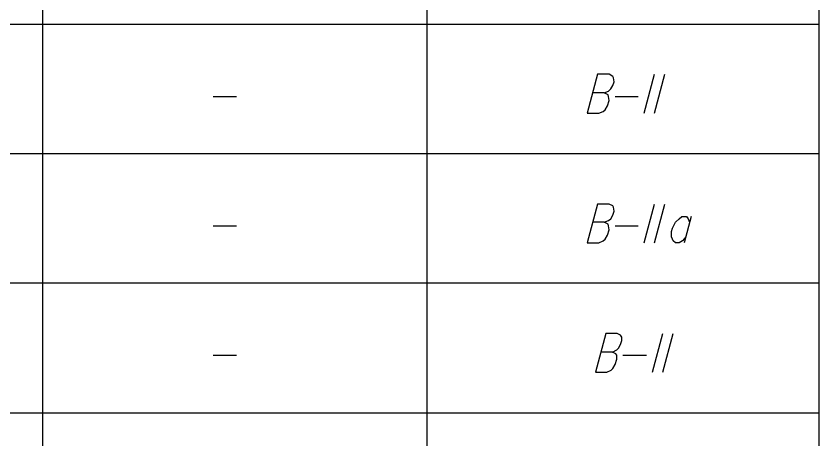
# Model space of a CAD drawing. Header units: millimetres. Extents: x 2185 to 4647, y 1259 to 2456.
# Drawn here: x 4286.2 to 4361.5, y 1358.2 to 1398 of the extents above; entities that cross this region are included whole.
import ezdxf

# ---------------------------------------------------------------- set-up
doc = ezdxf.new("R2010")
doc.units = ezdxf.units.MM
doc.layers.add('PDF _НОВЫЙ', color=7, linetype='Continuous')
doc.layers.add('PDF _Спецификации', color=7, linetype='Continuous')

msp = doc.modelspace()

# ---------------------------------------------------------------- linework, layer by layer
at = {"layer": 'PDF _НОВЫЙ', "lineweight": 25}
for points in [[(4341.386, 1390.828), (4341.797, 1390.982), (4342.003, 1391.188), (4342.209, 1391.497), (4342.312, 1391.857), (4342.26, 1392.217), (4342.209, 1392.371), (4341.849, 1392.577), (4340.769, 1392.577), (4339.791, 1388.925), (4340.872, 1388.925), (4341.283, 1389.079), (4341.489, 1389.233), (4341.695, 1389.593), (4341.849, 1390.108), (4341.797, 1390.468), (4341.746, 1390.622), (4341.386, 1390.828), (4340.306, 1390.828)], [(4345.141, 1388.925), (4346.118, 1392.577)], [(4346.118, 1388.925), (4347.095, 1392.577)], [(4304.66, 1390.468), (4306.872, 1390.468)], [(4342.415, 1390.468), (4344.575, 1390.468)], [(4341.386, 1378.689), (4341.797, 1378.843), (4342.003, 1378.998), (4342.209, 1379.358), (4342.312, 1379.718), (4342.26, 1380.078), (4342.209, 1380.232), (4341.849, 1380.386), (4340.769, 1380.386), (4339.791, 1376.734), (4340.872, 1376.734), (4341.283, 1376.94), (4341.489, 1377.094), (4341.695, 1377.454), (4341.849, 1377.969), (4341.797, 1378.329), (4341.746, 1378.483), (4341.386, 1378.689), (4340.306, 1378.689)], [(4345.141, 1376.734), (4346.118, 1380.386)], [(4346.118, 1376.734), (4347.095, 1380.386)], [(4349.05, 1377.3), (4348.741, 1376.94), (4348.433, 1376.734), (4348.073, 1376.734), (4347.867, 1376.94), (4347.815, 1377.094), (4347.713, 1377.3), (4347.713, 1377.814), (4347.815, 1378.123), (4348.073, 1378.689), (4348.433, 1378.998), (4348.69, 1379.203), (4349.101, 1379.203), (4349.256, 1378.998), (4349.41, 1378.689)], [(4349.564, 1379.203), (4348.896, 1376.734)], [(4304.66, 1378.329), (4306.872, 1378.329)], [(4342.415, 1378.329), (4344.575, 1378.329)], [(4342.157, 1366.498), (4342.569, 1366.704), (4342.723, 1366.858), (4342.929, 1367.218), (4343.032, 1367.579), (4343.032, 1367.887), (4342.929, 1368.093), (4342.62, 1368.247), (4341.54, 1368.247), (4340.563, 1364.595), (4341.643, 1364.595), (4342.055, 1364.801), (4342.209, 1364.955), (4342.415, 1365.315), (4342.569, 1365.83), (4342.569, 1366.19), (4342.466, 1366.344), (4342.157, 1366.498), (4341.077, 1366.498)], [(4345.912, 1364.595), (4346.89, 1368.247)], [(4346.89, 1364.595), (4347.867, 1368.247)], [(4304.66, 1366.19), (4306.872, 1366.19)], [(4343.135, 1366.19), (4345.347, 1366.19)]]:
    msp.add_lwpolyline(points, dxfattribs=at)
at = {"layer": 'PDF _Спецификации', "lineweight": 25}
msp.add_lwpolyline([(4361.549, 1275.764), (4133.993, 1275.764), (4133.993, 1440.979), (4361.549, 1440.979)], close=True, dxfattribs=at)
for points in [[(4288.663, 1440.979), (4288.663, 1275.764)], [(4324.72, 1440.979), (4324.72, 1275.764)], [(4133.993, 1397.258), (4361.549, 1397.258)], [(4133.993, 1385.118), (4361.549, 1385.118)], [(4133.993, 1372.979), (4361.549, 1372.979)], [(4133.993, 1360.789), (4361.549, 1360.789)]]:
    msp.add_lwpolyline(points, dxfattribs=at)

doc.saveas('drawing.dxf')
